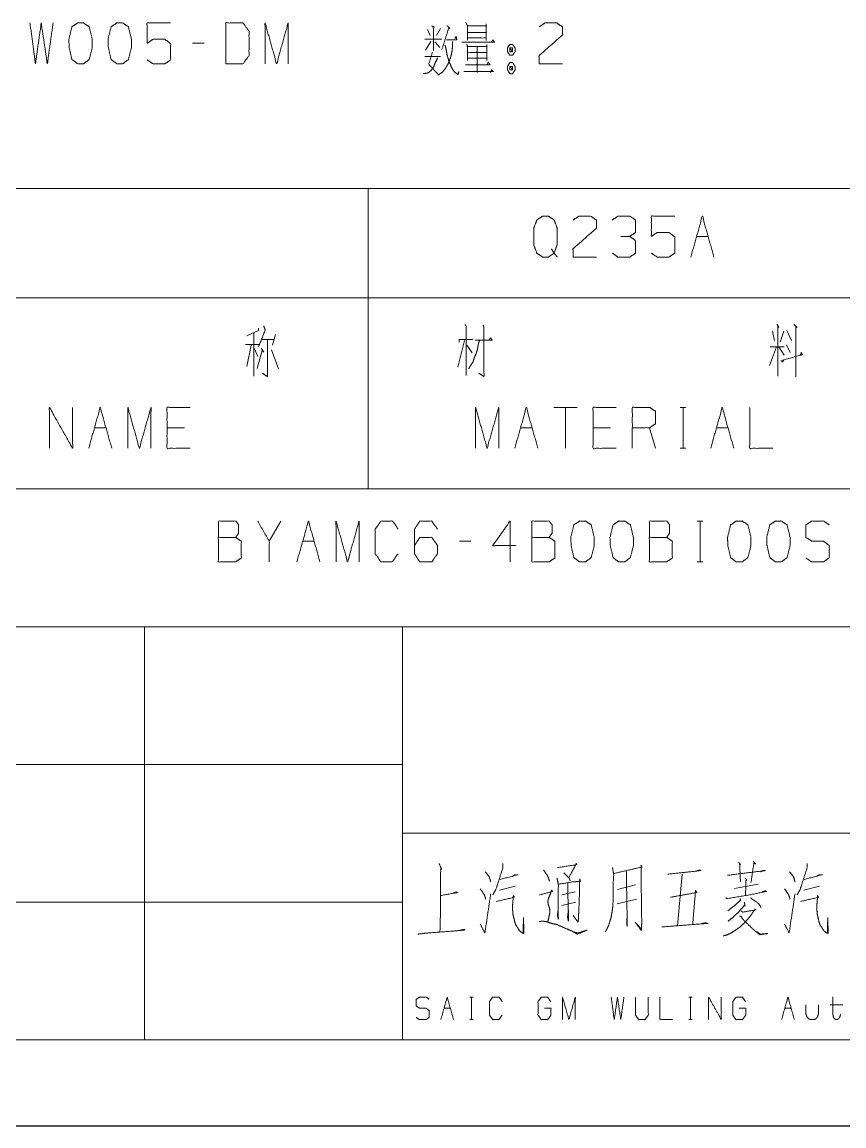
# Model space of a CAD drawing. Header units: millimetres. Extents: x 2210 to 79821, y -19430 to 2344.
# Drawn here: x 11932.8 to 11980.6, y 1492.8 to 1556.9 of the extents above; entities that cross this region are included whole.
import ezdxf

# ---------------------------------------------------------------- set-up
doc = ezdxf.new("R2010")
doc.units = ezdxf.units.MM
doc.layers.add('101', color=7, linetype='Continuous', true_color=0xffffff)

msp = doc.modelspace()

# ---------------------------------------------------------------- linework, layer by layer
msp.add_line((2209.782, 1492.822), (13049.157, 1492.822))
at = {"layer": '101', "color": 72, "linetype": 'Continuous', "lineweight": 18}
for p, q in [((11956.409, 1556.521), (11956.568, 1556.171)), ((11957.151, 1556.571), (11956.921, 1556.171)), ((11943.421, 1555.721), (11942.75, 1555.721)), ((11956.603, 1555.821), (11956.285, 1555.321)), ((11956.833, 1555.796), (11957.116, 1555.471)), ((11956.25, 1554.946), (11957.169, 1554.946)), ((11912.953, 1547.284), (11952.953, 1547.284)), ((11952.953, 1547.284), (11982.953, 1547.284)), ((11952.953, 1547.284), (11952.953, 1540.934)), ((11972.04, 1544.497), (11972.711, 1544.497)), ((11912.953, 1540.934), (11952.953, 1540.934)), ((11952.953, 1540.934), (11952.953, 1529.822)), ((11952.953, 1540.934), (11982.953, 1540.934)), ((11976.447, 1538.997), (11976.571, 1538.422)), ((11977.101, 1538.997), (11976.889, 1538.347)), ((11977.278, 1539.022), (11977.561, 1538.447)), ((11946.307, 1538.897), (11946.307, 1536.372)), ((11946.731, 1538.497), (11947.509, 1538.497)), ((11947.58, 1538.797), (11947.403, 1538.172)), ((11958.554, 1538.447), (11958.165, 1536.897)), ((11945.83, 1538.222), (11946.59, 1538.222)), ((11946.166, 1538.172), (11945.901, 1536.947)), ((11946.343, 1537.997), (11946.555, 1537.522)), ((11946.82, 1537.947), (11946.502, 1536.822)), ((11946.749, 1537.997), (11946.89, 1537.772)), ((11947.332, 1537.897), (11947.739, 1536.797)), ((11958.695, 1538.172), (11958.995, 1537.722)), ((11976.677, 1538.072), (11976.27, 1536.997)), ((11976.324, 1538.072), (11977.137, 1538.072)), ((11976.818, 1538.072), (11977.137, 1537.597)), ((11977.26, 1538.197), (11977.472, 1537.747)), ((11965.096, 1534.559), (11963.753, 1534.559)), ((11964.424, 1534.559), (11964.424, 1532.184)), ((11971.077, 1534.559), (11971.413, 1534.559)), ((11971.254, 1534.559), (11971.254, 1532.184)), ((11937.053, 1533.384), (11937.725, 1533.384)), ((11942.278, 1533.384), (11941.271, 1533.384)), ((11961.812, 1533.384), (11962.484, 1533.384)), ((11967.037, 1533.384), (11966.029, 1533.384)), ((11969.649, 1532.184), (11969.313, 1533.384)), ((11973.194, 1533.384), (11973.866, 1533.384)), ((11971.077, 1532.184), (11971.413, 1532.184)), ((11912.953, 1529.822), (11952.953, 1529.822)), ((11952.953, 1529.822), (11982.953, 1529.822)), ((11947.881, 1527.961), (11947.209, 1526.786)), ((11972.074, 1527.961), (11972.41, 1527.961)), ((11972.251, 1527.961), (11972.251, 1525.586)), ((11949.15, 1526.786), (11949.822, 1526.786)), ((11958.928, 1526.786), (11958.256, 1526.786)), ((11972.074, 1525.586), (11972.41, 1525.586)), ((11971.2, 1507.448), (11970.931, 1504.447)), ((11960.592, 1506.517), (11961.495, 1506.758)), ((11964.201, 1506.241), (11964.982, 1506.413)), ((11968.493, 1506.827), (11967.444, 1506.551)), ((11974.248, 1506.62), (11975.614, 1506.862)), ((11978.272, 1506.517), (11979.174, 1506.758)), ((11964.201, 1505.62), (11965.031, 1505.827)), ((11967.42, 1505.723), (11968.542, 1505.999)), ((11958.865, 1500.307), (11959.051, 1500.307)), ((11958.963, 1500.307), (11958.963, 1498.996)), ((11971.595, 1500.307), (11971.78, 1500.307)), ((11971.692, 1500.307), (11971.692, 1498.996)), ((11979.807, 1499.865), (11980.539, 1499.865)), ((11957.363, 1499.658), (11957.734, 1499.658)), ((11977.164, 1499.658), (11977.535, 1499.658)), ((11958.865, 1498.996), (11959.051, 1498.996)), ((11971.595, 1498.996), (11971.78, 1498.996))]:
    msp.add_line(p, q, dxfattribs=at)
at = {"layer": '101', "color": 133, "linetype": 'Continuous', "lineweight": 18}
for p, q in [((11904.953, 1529.822), (12084.953, 1529.822)), ((11904.953, 1521.822), (12084.953, 1521.822)), ((11939.953, 1521.822), (11939.953, 1497.822)), ((11954.953, 1521.822), (11954.953, 1497.822)), ((11904.953, 1513.822), (11954.953, 1513.822)), ((11954.953, 1509.822), (12063.953, 1509.822)), ((11904.953, 1505.822), (11954.953, 1505.822)), ((11694.953, 1497.822), (12084.953, 1497.822)), ((11904.953, 1497.822), (12084.953, 1497.822)), ((11669.953, 1492.822), (12089.953, 1492.822))]:
    msp.add_line(p, q, dxfattribs=at)
at = {"layer": '101', "color": 72, "linetype": 'Continuous', "lineweight": 18}
for points, knots in [([(11944.69, 1554.521), (11945.68, 1554.521), (11946.034, 1554.996), (11946.034, 1556.421), (11945.68, 1556.896), (11944.69, 1556.896), (11944.69, 1554.521)], [0, 0, 0.142136, 0.227161, 0.43179, 0.516815, 0.658951, 1, 1]), ([(11933.308, 1556.896), (11933.626, 1554.521), (11933.962, 1556.896), (11934.316, 1554.521), (11934.651, 1556.896)], [0, 0, 0.249746, 0.499742, 0.750003, 1, 1]), ([(11936.415, 1554.521), (11936.751, 1554.771), (11936.928, 1555.471), (11936.928, 1555.946), (11936.751, 1556.671), (11936.415, 1556.896), (11936.079, 1556.896), (11935.744, 1556.671), (11935.567, 1555.946), (11935.585, 1555.471), (11935.744, 1554.771), (11936.079, 1554.521), (11936.415, 1554.521)], [0, 0, 0.067527, 0.183972, 0.260585, 0.380944, 0.446143, 0.500306, 0.565506, 0.685865, 0.76253, 0.87831, 0.945837, 1, 1]), ([(11938.692, 1554.521), (11939.028, 1554.771), (11939.204, 1555.471), (11939.204, 1555.946), (11939.028, 1556.671), (11938.692, 1556.896), (11938.356, 1556.896), (11938.02, 1556.671), (11937.843, 1555.946), (11937.861, 1555.471), (11938.02, 1554.771), (11938.356, 1554.521), (11938.692, 1554.521)], [0, 0, 0.067524, 0.18397, 0.260582, 0.380941, 0.446138, 0.500304, 0.565503, 0.685862, 0.762527, 0.878307, 0.945834, 1, 1]), ([(11940.12, 1554.746), (11940.456, 1554.521), (11941.145, 1554.521), (11941.481, 1554.746), (11941.481, 1555.696), (11941.145, 1555.946), (11940.456, 1555.946), (11940.12, 1555.721), (11940.12, 1556.896), (11941.481, 1556.896)], [0, 0, 0.062227, 0.168345, 0.230572, 0.376816, 0.441264, 0.547383, 0.609609, 0.79049, 1, 1]), ([(11946.967, 1554.521), (11946.967, 1556.896), (11947.639, 1554.521), (11948.31, 1556.896), (11948.31, 1554.521)], [0, 0, 0.245192, 0.5, 0.754808, 1, 1]), ([(11956.656, 1556.721), (11956.815, 1556.646), (11956.744, 1556.696), (11956.744, 1555.296), (11956.744, 1555.946), (11956.25, 1555.946), (11957.239, 1555.946)], [0, 0, 0.046317, 0.069125, 0.437819, 0.608999, 0.739331, 1, 1]), ([(11957.54, 1556.746), (11957.699, 1556.571), (11957.646, 1556.621), (11957.239, 1555.346)], [0, 0, 0.14354, 0.187781, 1, 1]), ([(11958.632, 1556.921), (11958.721, 1556.746), (11958.721, 1555.896), (11958.721, 1556.021), (11959.816, 1556.021), (11959.816, 1555.871), (11959.816, 1556.846), (11959.816, 1556.721), (11958.721, 1556.721), (11959.816, 1556.721), (11959.816, 1556.346), (11958.721, 1556.346)], [0, 0, 0.027306, 0.1457, 0.163111, 0.315748, 0.336641, 0.472445, 0.489856, 0.642493, 0.79513, 0.847363, 1, 1]), ([(11962.902, 1556.671), (11963.22, 1556.896), (11963.91, 1556.896), (11964.246, 1556.671), (11964.246, 1556.196), (11962.885, 1554.996), (11962.902, 1554.521), (11964.246, 1554.521)], [0, 0, 0.069691, 0.192979, 0.265274, 0.350227, 0.674741, 0.759752, 1, 1]), ([(11957.858, 1555.821), (11957.858, 1555.521), (11957.823, 1555.196), (11957.734, 1554.846), (11957.593, 1554.496), (11957.434, 1554.246), (11957.257, 1554.021), (11957.01, 1553.871)], [0, 0, 0.134096, 0.280226, 0.441582, 0.610315, 0.742763, 0.870658, 1, 1]), ([(11957.505, 1555.921), (11958.105, 1555.921), (11958.07, 1556.121), (11957.999, 1555.996)], [0, 0, 0.634142, 0.848464, 1, 1]), ([(11958.402, 1555.771), (11960.294, 1555.771), (11960.205, 1555.921), (11960.117, 1555.771)], [0, 0, 0.84452, 0.92226, 1, 1]), ([(11958.685, 1555.671), (11958.721, 1555.546), (11958.721, 1554.721), (11958.721, 1554.846), (11959.852, 1554.846), (11959.852, 1554.721), (11959.852, 1555.646), (11959.852, 1555.521), (11958.721, 1555.521), (11958.721, 1555.171), (11959.852, 1555.171), (11959.286, 1555.171), (11959.286, 1555.521), (11959.286, 1554.021), (11959.286, 1554.471), (11958.614, 1554.471), (11960.028, 1554.471), (11959.94, 1554.621), (11959.869, 1554.471)], [0, 0, 0.011506, 0.084582, 0.095654, 0.195852, 0.206924, 0.288857, 0.299929, 0.400127, 0.431129, 0.531327, 0.581425, 0.612427, 0.745292, 0.785151, 0.844644, 0.96989, 0.985311, 1, 1]), ([(11961.35, 1555.646), (11961.191, 1555.646), (11961.05, 1555.446), (11961.05, 1555.221), (11961.191, 1555.021), (11961.35, 1555.021), (11961.492, 1555.221), (11961.492, 1555.446), (11961.35, 1555.646)], [0, 0, 0.091012, 0.231141, 0.359867, 0.499993, 0.591006, 0.731139, 0.859864, 1, 1]), ([(11956.691, 1555.196), (11956.479, 1554.496), (11957.01, 1553.921)], [0, 0, 0.483235, 1, 1]), ([(11957.434, 1555.596), (11957.487, 1555.346), (11957.54, 1555.046), (11957.646, 1554.696), (11957.787, 1554.346), (11957.946, 1554.071), (11958.176, 1553.896), (11958.229, 1554.071)], [0, 0, 0.122115, 0.267687, 0.442436, 0.62281, 0.774617, 0.912627, 1, 1]), ([(11961.191, 1555.221), (11961.35, 1555.221), (11961.191, 1555.446), (11961.191, 1555.221)], [0, 0, 0.241164, 0.658904, 1, 1]), ([(11961.35, 1555.221), (11961.35, 1555.446), (11961.191, 1555.446)], [0, 0, 0.585813, 1, 1]), ([(11956.992, 1554.871), (11956.851, 1554.571), (11956.762, 1554.346), (11956.603, 1554.121), (11956.444, 1553.996), (11956.179, 1553.946)], [0, 0, 0.251057, 0.434045, 0.642625, 0.795773, 1, 1]), ([(11961.492, 1554.371), (11961.35, 1554.596), (11961.191, 1554.596), (11961.05, 1554.371), (11961.05, 1554.171), (11961.191, 1553.946), (11961.35, 1553.946), (11961.492, 1554.171), (11961.492, 1554.371)], [0, 0, 0.149201, 0.238515, 0.38771, 0.499998, 0.649195, 0.738509, 0.887713, 1, 1]), ([(11961.191, 1554.371), (11961.191, 1554.171), (11961.35, 1554.171)], [0, 0, 0.556976, 1, 1]), ([(11961.35, 1554.371), (11961.191, 1554.371), (11961.35, 1554.171), (11961.35, 1554.371)], [0, 0, 0.258824, 0.674604, 1, 1]), ([(11958.508, 1554.071), (11960.223, 1554.071), (11960.135, 1554.171), (11960.064, 1554.021)], [0, 0, 0.85138, 0.91765, 1, 1]), ([(11963.605, 1543.772), (11963.764, 1543.522), (11963.429, 1543.297), (11963.093, 1543.297), (11962.757, 1543.522), (11962.58, 1543.997), (11962.58, 1544.972), (11962.757, 1545.447), (11963.093, 1545.672), (11963.429, 1545.672), (11963.764, 1545.447), (11963.941, 1544.972), (11963.941, 1544.022), (11963.764, 1543.522), (11963.941, 1543.297)], [0, 0, 0.043279, 0.102317, 0.151367, 0.210407, 0.284429, 0.426831, 0.500853, 0.559894, 0.608944, 0.667982, 0.742004, 0.880755, 0.958211, 1, 1]), ([(11964.874, 1545.447), (11965.193, 1545.672), (11965.882, 1545.672), (11966.218, 1545.447), (11966.218, 1544.972), (11964.857, 1543.772), (11964.874, 1543.297), (11966.218, 1543.297)], [0, 0, 0.069691, 0.192979, 0.265274, 0.350227, 0.674741, 0.759752, 1, 1]), ([(11968.158, 1544.497), (11968.494, 1544.722), (11968.494, 1545.447), (11968.158, 1545.672), (11967.469, 1545.672), (11967.133, 1545.447)], [0, 0, 0.153872, 0.429851, 0.583723, 0.846122, 1, 1]), ([(11969.41, 1543.522), (11969.746, 1543.297), (11970.435, 1543.297), (11970.771, 1543.522), (11970.771, 1544.472), (11970.435, 1544.722), (11969.746, 1544.722), (11969.41, 1544.497), (11969.41, 1545.672), (11970.771, 1545.672)], [0, 0, 0.062229, 0.168345, 0.230571, 0.376816, 0.441264, 0.547379, 0.609609, 0.79049, 1, 1]), ([(11967.151, 1543.522), (11967.469, 1543.297), (11968.158, 1543.297), (11968.494, 1543.522), (11968.494, 1544.247), (11968.158, 1544.497), (11967.646, 1544.497)], [0, 0, 0.124123, 0.34369, 0.472445, 0.703376, 0.836727, 1, 1]), ([(11946.59, 1539.172), (11946.59, 1539.022), (11945.901, 1538.722)], [0, 0, 0.166335, 1, 1]), ([(11946.89, 1539.297), (11946.979, 1539.047), (11946.59, 1538.097)], [0, 0, 0.205285, 1, 1]), ([(11958.589, 1539.372), (11958.66, 1539.272), (11958.66, 1536.422)], [0, 0, 0.041199, 1, 1]), ([(11959.632, 1539.347), (11959.685, 1539.197), (11959.685, 1536.347), (11959.384, 1536.547)], [0, 0, 0.047209, 0.892896, 1, 1]), ([(11976.712, 1539.397), (11976.818, 1539.197), (11976.765, 1539.272), (11976.765, 1536.372)], [0, 0, 0.070344, 0.098885, 1, 1]), ([(11977.702, 1539.397), (11977.879, 1539.197), (11977.808, 1539.272), (11977.808, 1536.347)], [0, 0, 0.081006, 0.11229, 1, 1]), ([(11947.103, 1538.497), (11947.103, 1536.347), (11946.82, 1536.547)], [0, 0, 0.861245, 1, 1]), ([(11958.253, 1538.347), (11958.235, 1538.497), (11959.048, 1538.497)], [0, 0, 0.156667, 1, 1]), ([(11959.42, 1538.447), (11959.349, 1538.197), (11959.314, 1537.972), (11959.243, 1537.722), (11959.137, 1537.472), (11959.048, 1537.197), (11958.907, 1536.997), (11958.801, 1536.797)], [0, 0, 0.146031, 0.274053, 0.420084, 0.572724, 0.735083, 0.872755, 1, 1]), ([(11959.172, 1538.472), (11960.162, 1538.472), (11960.074, 1538.597), (11959.968, 1538.472)], [0, 0, 0.757413, 0.874554, 1, 1]), ([(11977.101, 1537.322), (11977.048, 1537.197), (11976.942, 1537.272), (11978.179, 1537.622), (11978.126, 1537.747), (11978.056, 1537.597)], [0, 0, 0.073272, 0.143369, 0.837239, 0.91051, 1, 1]), ([(11934.441, 1532.184), (11934.441, 1534.559), (11935.784, 1532.184), (11935.784, 1534.559)], [0, 0, 0.317574, 0.682426, 1, 1]), ([(11938.994, 1532.184), (11938.994, 1534.559), (11939.666, 1532.184), (11940.337, 1534.559), (11940.337, 1532.184)], [0, 0, 0.245192, 0.5, 0.754808, 1, 1]), ([(11942.614, 1532.184), (11941.27, 1532.184), (11941.27, 1534.559), (11942.614, 1534.559)], [0, 0, 0.26539, 0.73461, 1, 1]), ([(11959.2, 1532.184), (11959.2, 1534.559), (11959.871, 1532.184), (11960.543, 1534.559), (11960.543, 1532.184)], [0, 0, 0.245192, 0.5, 0.754808, 1, 1]), ([(11967.372, 1532.184), (11966.029, 1532.184), (11966.029, 1534.559), (11967.372, 1534.559)], [0, 0, 0.26539, 0.73461, 1, 1]), ([(11968.306, 1532.184), (11968.306, 1534.559), (11969.313, 1534.559), (11969.649, 1534.334), (11969.649, 1533.609), (11969.313, 1533.384), (11968.306, 1533.384)], [0, 0, 0.400952, 0.571034, 0.639278, 0.761674, 0.829918, 1, 1]), ([(11975.135, 1534.559), (11975.135, 1532.184), (11976.478, 1532.184)], [0, 0, 0.638733, 1, 1]), ([(11944.261, 1527.011), (11944.261, 1527.961), (11945.269, 1527.961), (11945.428, 1527.736), (11945.428, 1527.261), (11945.269, 1527.011), (11944.261, 1527.011), (11944.261, 1525.586), (11945.251, 1525.586), (11945.587, 1525.811), (11945.587, 1526.786), (11945.269, 1527.011)], [0, 0, 0.115917, 0.238847, 0.27247, 0.330428, 0.366585, 0.489515, 0.66339, 0.784165, 0.833487, 0.952454, 1, 1]), ([(11947.209, 1525.586), (11947.209, 1526.786), (11946.538, 1527.961)], [0, 0, 0.469957, 1, 1]), ([(11951.091, 1525.586), (11951.091, 1527.961), (11951.762, 1525.586), (11952.434, 1527.961), (11952.434, 1525.586)], [0, 0, 0.245192, 0.5, 0.754808, 1, 1]), ([(11954.693, 1526.061), (11954.357, 1525.586), (11953.703, 1525.586), (11953.367, 1526.061), (11953.367, 1527.486), (11953.703, 1527.961), (11954.375, 1527.961), (11954.71, 1527.486)], [0, 0, 0.114568, 0.243366, 0.357936, 0.638584, 0.753154, 0.885433, 1, 1]), ([(11955.644, 1526.536), (11955.962, 1527.011), (11956.651, 1527.011), (11956.987, 1526.536), (11956.987, 1526.061), (11956.651, 1525.586), (11955.962, 1525.586), (11955.644, 1526.061), (11955.644, 1527.486), (11955.962, 1527.961), (11956.651, 1527.961), (11956.987, 1527.486)], [0, 0, 0.076964, 0.169762, 0.248073, 0.312018, 0.39033, 0.483127, 0.560092, 0.751927, 0.828891, 0.921688, 1, 1]), ([(11961.54, 1526.536), (11960.197, 1526.536), (11961.204, 1527.961), (11961.204, 1525.586)], [0, 0, 0.245869, 0.565294, 1, 1]), ([(11962.473, 1527.011), (11962.473, 1527.961), (11963.48, 1527.961), (11963.64, 1527.736), (11963.64, 1527.261), (11963.48, 1527.011), (11962.473, 1527.011), (11962.473, 1525.586), (11963.463, 1525.586), (11963.799, 1525.811), (11963.799, 1526.786), (11963.48, 1527.011)], [0, 0, 0.115917, 0.238845, 0.272468, 0.330427, 0.366583, 0.489512, 0.663388, 0.78416, 0.833484, 0.952452, 1, 1]), ([(11965.58, 1525.586), (11965.916, 1525.836), (11966.093, 1526.536), (11966.093, 1527.011), (11965.916, 1527.736), (11965.58, 1527.961), (11965.244, 1527.961), (11964.909, 1527.736), (11964.732, 1527.011), (11964.749, 1526.536), (11964.909, 1525.836), (11965.244, 1525.586), (11965.58, 1525.586)], [0, 0, 0.067524, 0.183971, 0.260583, 0.380943, 0.446139, 0.500306, 0.565503, 0.685862, 0.762528, 0.878309, 0.945833, 1, 1]), ([(11967.857, 1525.586), (11968.193, 1525.836), (11968.369, 1526.536), (11968.369, 1527.011), (11968.193, 1527.736), (11967.857, 1527.961), (11967.521, 1527.961), (11967.185, 1527.736), (11967.008, 1527.011), (11967.026, 1526.536), (11967.185, 1525.836), (11967.521, 1525.586), (11967.857, 1525.586)], [0, 0, 0.067527, 0.183972, 0.260584, 0.380943, 0.446142, 0.500305, 0.565504, 0.685864, 0.762529, 0.87831, 0.945837, 1, 1]), ([(11969.302, 1527.011), (11969.302, 1527.961), (11970.31, 1527.961), (11970.469, 1527.736), (11970.469, 1527.261), (11970.31, 1527.011), (11969.302, 1527.011), (11969.302, 1525.586), (11970.292, 1525.586), (11970.628, 1525.811), (11970.628, 1526.786), (11970.31, 1527.011)], [0, 0, 0.115916, 0.238846, 0.272469, 0.330427, 0.366583, 0.489513, 0.663388, 0.784161, 0.833486, 0.952452, 1, 1]), ([(11974.686, 1525.586), (11975.022, 1525.836), (11975.199, 1526.536), (11975.199, 1527.011), (11975.022, 1527.736), (11974.686, 1527.961), (11974.35, 1527.961), (11974.014, 1527.736), (11973.838, 1527.011), (11973.855, 1526.536), (11974.014, 1525.836), (11974.35, 1525.586), (11974.686, 1525.586)], [0, 0, 0.067524, 0.183971, 0.260583, 0.380943, 0.446139, 0.500306, 0.565503, 0.685862, 0.762528, 0.878309, 0.945833, 1, 1]), ([(11976.963, 1525.586), (11977.298, 1525.836), (11977.475, 1526.536), (11977.475, 1527.011), (11977.298, 1527.736), (11976.963, 1527.961), (11976.627, 1527.961), (11976.291, 1527.736), (11976.114, 1527.011), (11976.132, 1526.536), (11976.291, 1525.836), (11976.627, 1525.586), (11976.963, 1525.586)], [0, 0, 0.067524, 0.183971, 0.260583, 0.380943, 0.446139, 0.500306, 0.565503, 0.685862, 0.762528, 0.878309, 0.945833, 1, 1]), ([(11978.391, 1525.811), (11978.726, 1525.586), (11979.416, 1525.586), (11979.752, 1525.836), (11979.752, 1526.536), (11979.416, 1526.786), (11978.744, 1526.786), (11978.391, 1527.011), (11978.391, 1527.736), (11978.744, 1527.961), (11979.416, 1527.961), (11979.752, 1527.736)], [0, 0, 0.068037, 0.184056, 0.254519, 0.372335, 0.442798, 0.555843, 0.62637, 0.748394, 0.818922, 0.931966, 1, 1]), ([(11975.321, 1508.207), (11975.467, 1508.035), (11975.37, 1508.104), (11975.199, 1506.965)], [0, 0, 0.151118, 0.230947, 1, 1]), ([(11957.081, 1508.069), (11957.227, 1507.724), (11957.178, 1507.828), (11957.154, 1507.103), (11957.154, 1505.068), (11957.129, 1504.102)], [0, 0, 0.088891, 0.116032, 0.287978, 0.770794, 1, 1]), ([(11959.763, 1507.586), (11959.982, 1507.31), (11960.031, 1507.172), (11960.08, 1507)], [0, 0, 0.519919, 0.73571, 1, 1]), ([(11960.787, 1508.069), (11960.787, 1507.828), (11960.543, 1507.069), (11960.373, 1506.551), (11960.202, 1506.241)], [0, 0, 0.124612, 0.535976, 0.817159, 1, 1]), ([(11963.152, 1507.69), (11963.421, 1507.276), (11963.494, 1507.034)], [0, 0, 0.661595, 1, 1]), ([(11963.957, 1507.828), (11965.079, 1508), (11965.055, 1508.069), (11964.616, 1507.241), (11964.323, 1507.517), (11964.64, 1507.207), (11964.689, 1507.069)], [0, 0, 0.361753, 0.385074, 0.683733, 0.811934, 0.953357, 1, 1]), ([(11967.152, 1507.828), (11967.225, 1507.414), (11967.2, 1507), (11967.2, 1506.275), (11967.176, 1505.62), (11967.127, 1505.24), (11967.054, 1504.861), (11966.932, 1504.481), (11966.835, 1504.274), (11966.737, 1504.102)], [0, 0, 0.110336, 0.219176, 0.409317, 0.581468, 0.681885, 0.783317, 0.887931, 0.947989, 1, 1]), ([(11967.225, 1507.483), (11968.859, 1507.862), (11968.81, 1507.966), (11968.81, 1507.448), (11968.835, 1506.034), (11968.835, 1505.206), (11968.859, 1504.688), (11968.835, 1504.343), (11968.835, 1504.171), (11968.469, 1504.654), (11968.81, 1504.274)], [0, 0, 0.250211, 0.267275, 0.344454, 0.55544, 0.678925, 0.756189, 0.80777, 0.833496, 0.923863, 1, 1]), ([(11967.957, 1507.621), (11968.005, 1504.895), (11968.005, 1504.412), (11967.981, 1504.619), (11968.005, 1505.033)], [0, 0, 0.711345, 0.837386, 0.891777, 1, 1]), ([(11970.37, 1507.448), (11972.297, 1507.655), (11972.2, 1507.69), (11972.029, 1507.621)], [0, 0, 0.870762, 0.917258, 1, 1]), ([(11973.833, 1507.379), (11976.028, 1507.655), (11975.906, 1507.655), (11975.76, 1507.586)], [0, 0, 0.886329, 0.935184, 1, 1]), ([(11974.492, 1508.138), (11974.589, 1508), (11974.541, 1508), (11974.589, 1507)], [0, 0, 0.138589, 0.178592, 1, 1]), ([(11977.442, 1507.586), (11977.662, 1507.31), (11977.711, 1507.172), (11977.759, 1507)], [0, 0, 0.519919, 0.73571, 1, 1]), ([(11978.467, 1508.069), (11978.467, 1507.828), (11978.223, 1507.069), (11978.052, 1506.551), (11977.881, 1506.241)], [0, 0, 0.124612, 0.535976, 0.817159, 1, 1]), ([(11960.617, 1507.138), (11961.665, 1507.414), (11961.495, 1507.414), (11961.324, 1507.31)], [0, 0, 0.745411, 0.862774, 1, 1]), ([(11963.933, 1507.207), (11964.006, 1506.827), (11964.006, 1504.826), (11963.957, 1505.068), (11964.006, 1505.413)], [0, 0, 0.129595, 0.800553, 0.883167, 1, 1]), ([(11964.006, 1506.862), (11964.884, 1507), (11965.299, 1507.034), (11965.25, 1507.172), (11965.226, 1506.103), (11965.201, 1505.447), (11965.177, 1504.895), (11965.153, 1504.654), (11964.86, 1505.068)], [0, 0, 0.19844, 0.29133, 0.324006, 0.56283, 0.709269, 0.832622, 0.88681, 1, 1]), ([(11974.858, 1507.207), (11974.955, 1507.103), (11974.906, 1507.069), (11974.882, 1506.241)], [0, 0, 0.138047, 0.196037, 1, 1]), ([(11978.296, 1507.138), (11979.345, 1507.414), (11979.174, 1507.414), (11979.003, 1507.31)], [0, 0, 0.745418, 0.86277, 1, 1]), ([(11957.178, 1506.206), (11958.154, 1506.379), (11958.081, 1506.413), (11957.91, 1506.344)], [0, 0, 0.788943, 0.853361, 1, 1]), ([(11959.47, 1506.586), (11959.69, 1506.275), (11959.738, 1506.172), (11959.787, 1505.999)], [0, 0, 0.564231, 0.734008, 1, 1]), ([(11959.47, 1504.55), (11959.738, 1504.033), (11960.08, 1506.31)], [0, 0, 0.202025, 1, 1]), ([(11962.908, 1506.241), (11963.689, 1506.448), (11963.616, 1506.517), (11963.543, 1506.31), (11963.421, 1505.999), (11963.396, 1505.861), (11963.421, 1505.689), (11963.494, 1505.482), (11963.518, 1505.24), (11963.445, 1504.895), (11963.396, 1504.688)], [0, 0, 0.288064, 0.323943, 0.402265, 0.521269, 0.571261, 0.63341, 0.711732, 0.798322, 0.924133, 1, 1]), ([(11964.567, 1506.896), (11964.567, 1506.034), (11964.591, 1505.206), (11964.591, 1504.723), (11964.543, 1504.964), (11964.591, 1505.378)], [0, 0, 0.304008, 0.595981, 0.766226, 0.853067, 1, 1]), ([(11970.517, 1506.103), (11972.053, 1506.379), (11971.98, 1506.482), (11971.81, 1504.516)], [0, 0, 0.426351, 0.460965, 1, 1]), ([(11973.736, 1506.068), (11973.809, 1506.034), (11973.858, 1506.034), (11975.102, 1506.241), (11976.102, 1506.448), (11976.028, 1506.482), (11975.858, 1506.413)], [0, 0, 0.030219, 0.048442, 0.519512, 0.900991, 0.93121, 1, 1]), ([(11977.15, 1506.586), (11977.369, 1506.275), (11977.418, 1506.172), (11977.467, 1505.999)], [0, 0, 0.564239, 0.734012, 1, 1]), ([(11977.15, 1504.55), (11977.418, 1504.033), (11977.759, 1506.31)], [0, 0, 0.202027, 1, 1]), ([(11960.397, 1505.861), (11961.446, 1506.103), (11961.397, 1506.206), (11961.373, 1505.965), (11961.348, 1505.62), (11961.348, 1505.378), (11961.373, 1505.102), (11961.47, 1504.688), (11961.543, 1504.481), (11961.641, 1504.343), (11961.739, 1504.171), (11961.861, 1504.067), (11962.007, 1503.998), (11961.983, 1504.93), (11961.958, 1504.067)], [0, 0, 0.198341, 0.219427, 0.264158, 0.327895, 0.3724, 0.423461, 0.501845, 0.542306, 0.573453, 0.609975, 0.639452, 0.669269, 0.84099, 1, 1]), ([(11974.565, 1506.034), (11974.589, 1505.896), (11974.541, 1505.896), (11974.248, 1505.62), (11973.858, 1505.309)], [0, 0, 0.128573, 0.17333, 0.54243, 1, 1]), ([(11974.809, 1505.827), (11974.858, 1505.585), (11974.809, 1505.62), (11974.467, 1505.24), (11974.175, 1504.964), (11973.882, 1504.723)], [0, 0, 0.154138, 0.191518, 0.510905, 0.762591, 1, 1]), ([(11975.175, 1506.068), (11975.663, 1505.723), (11975.784, 1505.516)], [0, 0, 0.713213, 1, 1]), ([(11978.076, 1505.861), (11979.125, 1506.103), (11979.076, 1506.206), (11979.052, 1505.965), (11979.028, 1505.62), (11979.028, 1505.378), (11979.052, 1505.102), (11979.15, 1504.688), (11979.223, 1504.481), (11979.32, 1504.343), (11979.418, 1504.171), (11979.54, 1504.067), (11979.686, 1503.998), (11979.662, 1504.93), (11979.637, 1504.067)], [0, 0, 0.198341, 0.219426, 0.264158, 0.327895, 0.3724, 0.423461, 0.501845, 0.542305, 0.57345, 0.609972, 0.639449, 0.66927, 0.84099, 1, 1]), ([(11974.638, 1505.309), (11974.711, 1505.24), (11975.492, 1505.378), (11975.443, 1505.413), (11975.15, 1504.999), (11974.98, 1504.792), (11974.784, 1504.585), (11974.565, 1504.378), (11974.321, 1504.205), (11974.053, 1504.033), (11973.833, 1503.929), (11973.589, 1503.86)], [0, 0, 0.029336, 0.260529, 0.277957, 0.425844, 0.50411, 0.587085, 0.675092, 0.762231, 0.855274, 0.926064, 1, 1]), ([(11974.541, 1504.999), (11974.614, 1504.999), (11974.76, 1504.792), (11975.297, 1504.274), (11975.711, 1503.929), (11976.175, 1503.998), (11975.736, 1503.964), (11975.541, 1504.102)], [0, 0, 0.026517, 0.118384, 0.388536, 0.584008, 0.7538, 0.913392, 1, 1]), ([(11962.884, 1504.688), (11963.079, 1504.723), (11963.299, 1504.688), (11963.616, 1504.585), (11963.933, 1504.516), (11964.396, 1504.309), (11964.811, 1504.136), (11965.128, 1503.964), (11965.689, 1504.205), (11965.128, 1504.033), (11964.86, 1504.102)], [0, 0, 0.051192, 0.108601, 0.194771, 0.278606, 0.409731, 0.525759, 0.619013, 0.776803, 0.92843, 1, 1]), ([(11970.029, 1504.378), (11972.688, 1504.585), (11972.566, 1504.619), (11972.346, 1504.585)], [0, 0, 0.884285, 0.926313, 1, 1]), ([(11955.837, 1503.964), (11956.422, 1504.033), (11957.837, 1504.136), (11958.593, 1504.205), (11958.52, 1504.24), (11958.251, 1504.171)], [0, 0, 0.188617, 0.642502, 0.885462, 0.911348, 1, 1]), ([(11955.754, 1499.12), (11955.939, 1498.996), (11956.32, 1498.996), (11956.505, 1499.134), (11956.505, 1499.52), (11956.32, 1499.658), (11955.949, 1499.658), (11955.754, 1499.782), (11955.754, 1500.183), (11955.949, 1500.307), (11956.32, 1500.307), (11956.505, 1500.183)], [0, 0, 0.068034, 0.184057, 0.25452, 0.372334, 0.442797, 0.555846, 0.626371, 0.748393, 0.818918, 0.931966, 1, 1]), ([(11960.738, 1499.258), (11960.553, 1498.996), (11960.192, 1498.996), (11960.007, 1499.258), (11960.007, 1500.045), (11960.192, 1500.307), (11960.563, 1500.307), (11960.748, 1500.045)], [0, 0, 0.114569, 0.243366, 0.357935, 0.638584, 0.753153, 0.885431, 1, 1]), ([(11963.206, 1499.658), (11963.577, 1499.658), (11963.577, 1499.258), (11963.391, 1498.996), (11963.011, 1498.996), (11962.826, 1499.258), (11962.826, 1500.045), (11963.021, 1500.307), (11963.382, 1500.307), (11963.567, 1500.045)], [0, 0, 0.103295, 0.214796, 0.304261, 0.410274, 0.49974, 0.718896, 0.809958, 0.910535, 1, 1]), ([(11964.25, 1498.996), (11964.25, 1500.307), (11964.62, 1498.996), (11964.991, 1500.307), (11964.991, 1498.996)], [0, 0, 0.245192, 0.5, 0.754808, 1, 1]), ([(11967.078, 1500.307), (11967.254, 1498.996), (11967.439, 1500.307), (11967.634, 1498.996), (11967.82, 1500.307)], [0, 0, 0.249746, 0.499742, 0.750003, 1, 1]), ([(11968.493, 1500.307), (11968.493, 1499.258), (11968.668, 1498.996), (11969.039, 1498.996), (11969.234, 1499.258), (11969.234, 1500.307)], [0, 0, 0.337152, 0.438599, 0.557781, 0.662848, 1, 1]), ([(11969.907, 1500.307), (11969.907, 1498.996), (11970.649, 1498.996)], [0, 0, 0.638735, 1, 1]), ([(11972.736, 1498.996), (11972.736, 1500.307), (11973.477, 1498.996), (11973.477, 1500.307)], [0, 0, 0.317574, 0.682426, 1, 1]), ([(11974.521, 1499.658), (11974.892, 1499.658), (11974.892, 1499.258), (11974.706, 1498.996), (11974.326, 1498.996), (11974.14, 1499.258), (11974.14, 1500.045), (11974.335, 1500.307), (11974.696, 1500.307), (11974.882, 1500.045)], [0, 0, 0.103295, 0.214796, 0.304261, 0.410274, 0.49974, 0.718896, 0.809958, 0.910535, 1, 1]), ([(11976.979, 1498.996), (11977.35, 1500.307), (11977.72, 1498.996)], [0, 0, 0.500001, 1, 1]), ([(11978.393, 1499.865), (11978.393, 1499.341), (11978.452, 1499.161), (11978.559, 1499.037), (11978.696, 1498.996), (11978.822, 1498.996), (11978.959, 1499.037), (11979.066, 1499.161), (11979.125, 1499.341), (11979.125, 1499.865)], [0, 0, 0.242016, 0.329107, 0.404862, 0.470732, 0.529268, 0.595138, 0.670893, 0.757984, 1, 1]), ([(11980.403, 1499.313), (11980.354, 1499.12), (11980.247, 1499.01), (11980.11, 1499.01), (11979.993, 1499.12), (11979.954, 1499.313), (11979.954, 1500.321)], [0, 0, 0.107406, 0.190396, 0.26402, 0.350759, 0.456999, 1, 1])]:
    msp.add_open_spline(points, degree=1, knots=knots, dxfattribs=at)
for points in [[(11971.704, 1543.297), (11972.376, 1545.672), (11973.047, 1543.297)], [(11936.718, 1532.184), (11937.389, 1534.559), (11938.061, 1532.184)], [(11961.476, 1532.184), (11962.148, 1534.559), (11962.819, 1532.184)], [(11972.859, 1532.184), (11973.53, 1534.559), (11974.202, 1532.184)], [(11948.814, 1525.586), (11949.486, 1527.961), (11950.157, 1525.586)], [(11957.178, 1498.996), (11957.549, 1500.307), (11957.919, 1498.996)]]:
    msp.add_open_spline(points, degree=1, dxfattribs=at)

doc.saveas('drawing.dxf')
